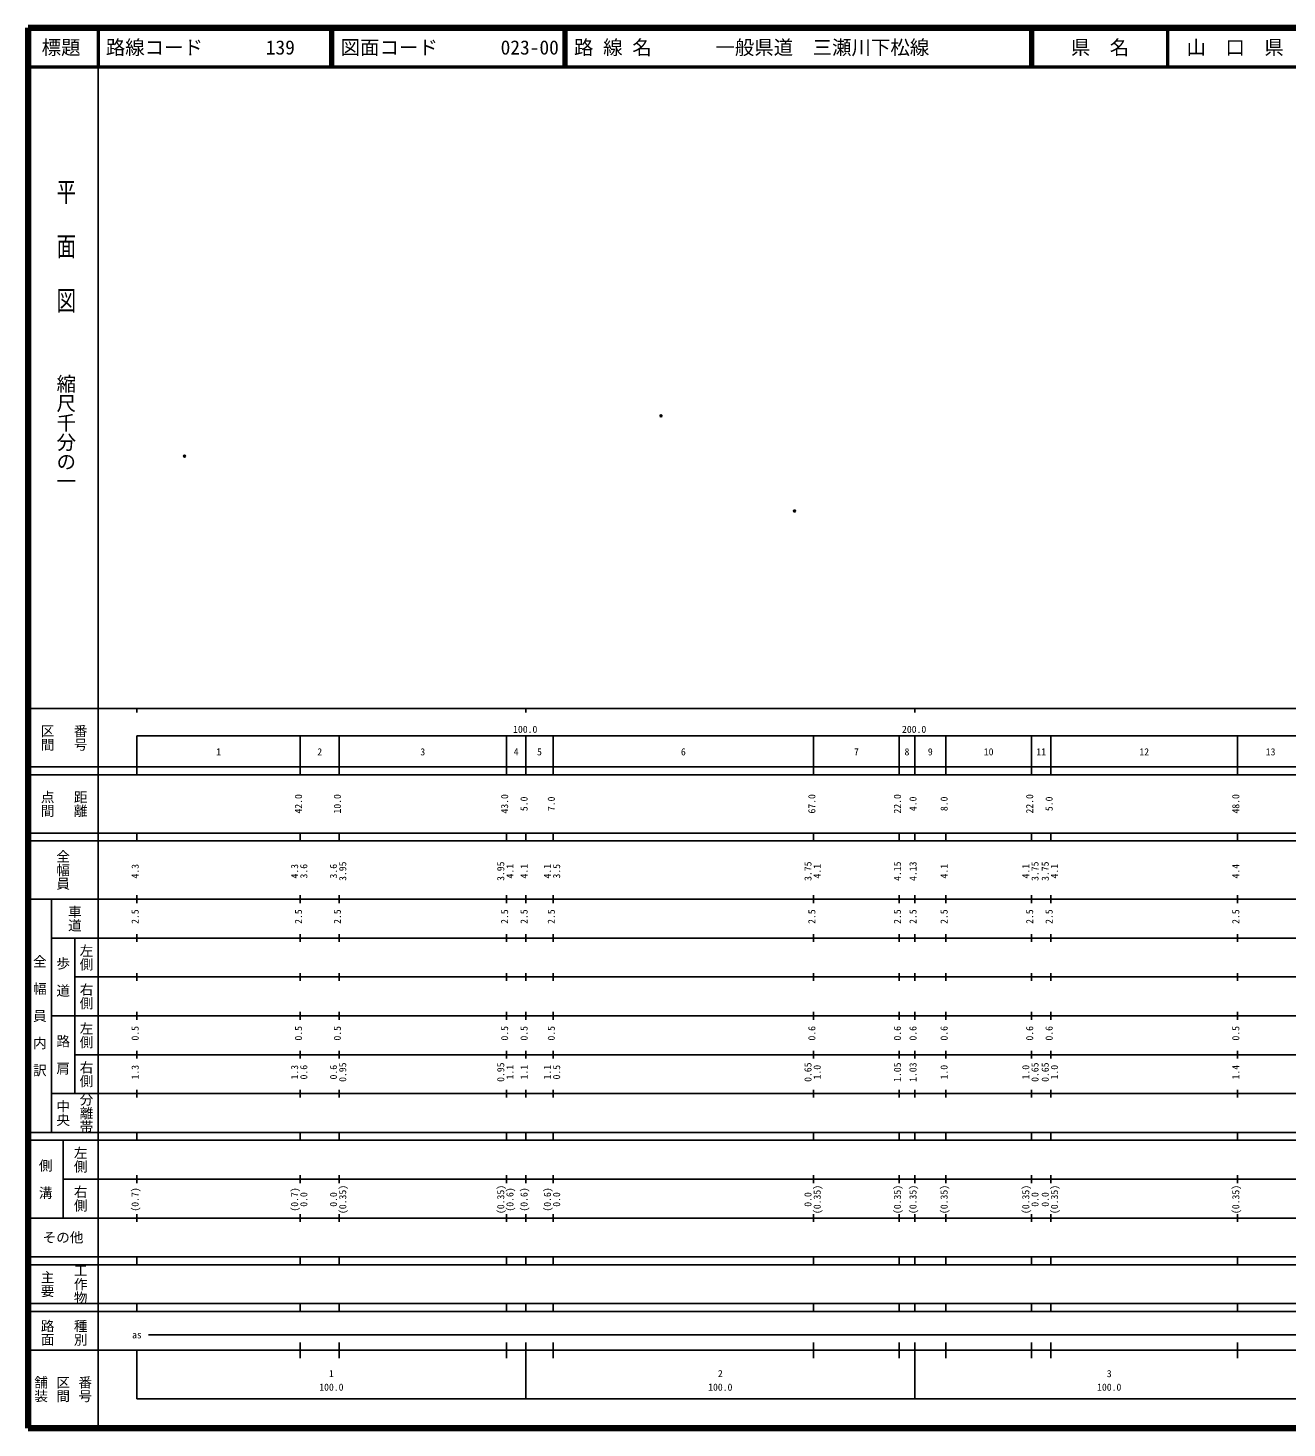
# Model space of a CAD drawing. Units: millimetres on the paper. Extents: x 40 to 680, y 20 to 380.
# Drawn here: x 40 to 363.7, y 20 to 380 of the extents above; entities that cross this region are included whole.
import ezdxf
from ezdxf.enums import TextEntityAlignment as Align

# ---------------------------------------------------------------- set-up
doc = ezdxf.new("R2010")
doc.units = ezdxf.units.MM
doc.header["$PDMODE"] = 32
doc.header["$PDSIZE"] = 0.5
doc.layers.add('M-OTRS', color=6, linetype='Continuous')
doc.layers.add('M-TTL-TXT', color=7, linetype='Continuous')
for name, color, linetype, lineweight in [('M-TTL', 2, 'Continuous', 140), ('M-TTL-BAND', 7, 'Continuous', 25), ('M-TTL-LINE', 7, 'Continuous', 50)]:
    doc.layers.add(name, color=color, linetype=linetype, lineweight=lineweight)
doc.styles.add('@ＭＳ ゴシック', font='')
doc.styles.add('ＭＳ ゴシック', font='')
doc.styles.get('@ＭＳ ゴシック').set_extended_font_data('@MS Gothic')
doc.styles.get('ＭＳ ゴシック').set_extended_font_data('MS Gothic')

msp = doc.modelspace()

# ---------------------------------------------------------------- linework, layer by layer
at = {"layer": 'M-OTRS'}
for p in [(202.755, 280.283), (80.253, 269.931), (237.088, 255.797)]:
    msp.add_point(p, dxfattribs=at)
at = {"layer": 'M-TTL'}
for p, q in [((40, 380), (40, 20)), ((680, 380), (40, 380)), ((40, 20), (680, 20))]:
    msp.add_line(p, q, dxfattribs=at)
at = {"layer": 'M-TTL-BAND'}
for p, q in [((58, 370), (58, 20)), ((40, 205), (579, 205)), ((68, 205), (68, 204)), ((168, 205), (168, 204)), ((268, 205), (268, 204)), ((68, 198), (579, 198)), ((68, 198), (68, 188)), ((110, 188), (110, 198)), ((120, 188), (120, 198)), ((163, 188), (163, 198)), ((168, 188), (168, 198)), ((175, 188), (175, 198)), ((242, 188), (242, 198)), ((264, 188), (264, 198)), ((268, 188), (268, 198)), ((276, 188), (276, 198)), ((298, 188), (298, 198)), ((303, 188), (303, 198)), ((351, 188), (351, 198)), ((40, 190), (579, 190)), ((40, 188), (579, 188)), ((40, 173), (579, 173)), ((68, 171), (68, 173)), ((110, 171), (110, 173)), ((120, 171), (120, 173)), ((163, 171), (163, 173)), ((168, 171), (168, 173)), ((175, 171), (175, 173)), ((242, 171), (242, 173)), ((264, 171), (264, 173)), ((268, 171), (268, 173)), ((276, 171), (276, 173)), ((298, 171), (298, 173)), ((303, 171), (303, 173)), ((351, 171), (351, 173)), ((40, 171), (579, 171)), ((40, 156), (579, 156)), ((46, 96), (46, 156)), ((68, 155), (68, 157)), ((110, 155), (110, 157)), ((120, 155), (120, 157)), ((163, 155), (163, 157)), ((168, 155), (168, 157)), ((175, 155), (175, 157)), ((242, 155), (242, 157)), ((264, 155), (264, 157)), ((268, 155), (268, 157)), ((276, 155), (276, 157)), ((298, 155), (298, 157)), ((303, 155), (303, 157)), ((351, 155), (351, 157)), ((46, 146), (579, 146)), ((52, 146), (52, 106)), ((68, 145), (68, 147)), ((110, 145), (110, 147)), ((120, 145), (120, 147)), ((163, 145), (163, 147)), ((168, 145), (168, 147)), ((175, 145), (175, 147)), ((242, 145), (242, 147)), ((264, 145), (264, 147)), ((268, 145), (268, 147)), ((276, 145), (276, 147)), ((298, 145), (298, 147)), ((303, 145), (303, 147)), ((351, 145), (351, 147)), ((68, 135), (68, 137)), ((110, 135), (110, 137)), ((120, 135), (120, 137)), ((163, 135), (163, 137)), ((168, 135), (168, 137)), ((175, 135), (175, 137)), ((242, 135), (242, 137)), ((264, 135), (264, 137)), ((268, 135), (268, 137)), ((276, 135), (276, 137)), ((298, 135), (298, 137)), ((303, 135), (303, 137)), ((351, 135), (351, 137)), ((52, 136), (579, 136)), ((46, 126), (579, 126)), ((68, 125), (68, 127)), ((110, 125), (110, 127)), ((120, 125), (120, 127)), ((163, 125), (163, 127)), ((168, 125), (168, 127)), ((175, 125), (175, 127)), ((242, 125), (242, 127)), ((264, 125), (264, 127)), ((268, 125), (268, 127)), ((276, 125), (276, 127)), ((298, 125), (298, 127)), ((303, 125), (303, 127)), ((351, 125), (351, 127)), ((52, 116), (579, 116)), ((68, 115), (68, 117)), ((110, 115), (110, 117)), ((120, 115), (120, 117)), ((163, 115), (163, 117)), ((168, 115), (168, 117)), ((175, 115), (175, 117)), ((242, 115), (242, 117)), ((264, 115), (264, 117)), ((268, 115), (268, 117)), ((276, 115), (276, 117)), ((298, 115), (298, 117)), ((303, 115), (303, 117)), ((351, 115), (351, 117)), ((46, 106), (579, 106)), ((68, 105), (68, 107)), ((110, 105), (110, 107)), ((120, 105), (120, 107)), ((163, 105), (163, 107)), ((168, 105), (168, 107)), ((175, 105), (175, 107)), ((242, 105), (242, 107)), ((264, 105), (264, 107)), ((268, 105), (268, 107)), ((276, 105), (276, 107)), ((298, 105), (298, 107)), ((303, 105), (303, 107)), ((351, 105), (351, 107)), ((40, 96), (579, 96)), ((40, 94), (579, 94)), ((49, 94), (49, 74)), ((68, 94), (68, 96)), ((110, 94), (110, 96)), ((120, 94), (120, 96)), ((163, 94), (163, 96)), ((168, 94), (168, 96)), ((175, 94), (175, 96)), ((242, 94), (242, 96)), ((264, 94), (264, 96)), ((268, 94), (268, 96)), ((276, 94), (276, 96)), ((298, 94), (298, 96)), ((303, 94), (303, 96)), ((351, 94), (351, 96)), ((49, 84), (579, 84)), ((68, 83), (68, 85)), ((110, 83), (110, 85)), ((120, 83), (120, 85)), ((163, 83), (163, 85)), ((168, 83), (168, 85)), ((175, 83), (175, 85)), ((242, 83), (242, 85)), ((264, 83), (264, 85)), ((268, 83), (268, 85)), ((276, 83), (276, 85)), ((298, 83), (298, 85)), ((303, 83), (303, 85)), ((351, 83), (351, 85)), ((40, 74), (579, 74)), ((68, 73), (68, 75)), ((110, 73), (110, 75)), ((120, 73), (120, 75)), ((163, 73), (163, 75)), ((168, 73), (168, 75)), ((175, 73), (175, 75)), ((242, 73), (242, 75)), ((264, 73), (264, 75)), ((268, 73), (268, 75)), ((276, 73), (276, 75)), ((298, 73), (298, 75)), ((303, 73), (303, 75)), ((351, 73), (351, 75)), ((40, 64), (579, 64)), ((40, 62), (579, 62)), ((68, 62), (68, 64)), ((110, 62), (110, 64)), ((120, 62), (120, 64)), ((163, 62), (163, 64)), ((168, 62), (168, 64)), ((175, 62), (175, 64)), ((242, 62), (242, 64)), ((264, 62), (264, 64)), ((268, 62), (268, 64)), ((276, 62), (276, 64)), ((298, 62), (298, 64)), ((303, 62), (303, 64)), ((351, 62), (351, 64)), ((40, 52), (579, 52)), ((68, 50), (68, 52)), ((110, 50), (110, 52)), ((120, 50), (120, 52)), ((163, 50), (163, 52)), ((168, 50), (168, 52)), ((175, 50), (175, 52)), ((242, 50), (242, 52)), ((264, 50), (264, 52)), ((268, 50), (268, 52)), ((276, 50), (276, 52)), ((298, 50), (298, 52)), ((303, 50), (303, 52)), ((351, 50), (351, 52)), ((40, 50), (579, 50)), ((71, 44), (565, 44)), ((40, 40), (579, 40)), ((68, 40), (68, 27.5)), ((110, 38), (110, 42)), ((120, 38), (120, 42)), ((163, 38), (163, 42)), ((168, 27.5), (168, 42)), ((175, 38), (175, 42)), ((242, 38), (242, 42)), ((264, 38), (264, 42)), ((268, 27.5), (268, 42)), ((276, 38), (276, 42)), ((298, 38), (298, 42)), ((303, 38), (303, 42)), ((351, 38), (351, 42)), ((68, 27.5), (579, 27.5))]:
    msp.add_line(p, q, dxfattribs=at)
at = {"layer": 'M-TTL-LINE'}
for p, q in [((58, 380), (58, 370)), ((117.75, 380), (117.75, 370)), ((118.25, 380), (118.25, 370)), ((177.75, 380), (177.75, 370)), ((178.25, 380), (178.25, 370)), ((297.75, 380), (297.75, 370)), ((298.25, 380), (298.25, 370)), ((333, 380), (333, 370)), ((40, 370), (680, 370))]:
    msp.add_line(p, q, dxfattribs=at)

# ---------------------------------------------------------------- texts
at = {"layer": 'M-TTL-BAND', "style": '@ＭＳ ゴシック', "width": 1.4}
msp.add_text('平  面  図', height=3.666, rotation=270, dxfattribs=at).set_placement((49.777, 306.475), align=Align.MIDDLE_RIGHT)
at = {"layer": 'M-TTL-BAND', "style": '@ＭＳ ゴシック'}
msp.add_text('縮尺千分の一', height=3.666, rotation=270, dxfattribs=at).set_placement((49.777, 261.03), align=Align.MIDDLE_RIGHT)
for s, p in [('区間', (45, 197.5)), ('番号', (53.5, 197.5)), ('点間', (45, 180.5)), ('距離', (53.5, 180.5)), ('全幅員', (49, 163.5)), ('車道', (52, 151)), ('左側', (55, 141)), ('全\u3000幅\u3000員\u3000内\u3000訳', (43, 126)), ('歩\u3000道', (49, 136)), ('右側', (55, 131)), ('左側', (55, 121)), ('路\u3000肩', (49, 116)), ('右側', (55, 111)), ('分離帯', (55, 101)), ('中央', (49, 101)), ('左側', (53.5, 89)), ('側\u3000溝', (44.5, 84)), ('右側', (53.5, 79)), ('工作物', (53.5, 57)), ('主要', (45, 57)), ('路面', (45, 44.5)), ('種別', (53.5, 44.5)), ('舗装', (43.333, 30)), ('区間', (49, 30)), ('番号', (54.667, 30))]:
    msp.add_text(s, height=2.566, rotation=270, dxfattribs=at).set_placement(p, align=Align.MIDDLE_CENTER)
at = {"layer": 'M-TTL-BAND', "style": 'ＭＳ ゴシック'}
for s, p in [('100.0', (167.844, 198.195)), ('200.0', (267.844, 198.195)), ('1', (89, 192.405)), ('2', (115, 192.405)), ('3', (141.5, 192.405)), ('4', (165.5, 192.405)), ('5', (171.5, 192.405)), ('6', (208.5, 192.405)), ('7', (253, 192.405)), ('8', (266, 192.405)), ('9', (272, 192.405)), ('10', (287, 192.405)), ('11', (300.5, 192.405)), ('12', (327, 192.405)), ('13', (359.5, 192.405)), ('as', (68, 42.5)), ('1', (118, 32.523)), ('2', (218, 32.523)), ('3', (318, 32.523)), ('100.0', (118, 29.033)), ('100.0', (218, 29.033)), ('100.0', (318, 29.033))]:
    msp.add_text(s, height=1.833, dxfattribs=at).set_placement(p, align=Align.BOTTOM_CENTER)
for s, p in [('42.0', (111, 180.5)), ('10.0', (121, 180.5)), ('43.0', (164, 180.5)), ('5.0', (169, 180.5)), ('7.0', (176, 180.5)), ('67.0', (243, 180.5)), ('22.0', (265, 180.5)), ('4.0', (269, 180.5)), ('8.0', (277, 180.5)), ('22.0', (299, 180.5)), ('5.0', (304, 180.5)), ('48.0', (352, 180.5)), ('4.3', (69, 163.174)), ('4.3', (110, 163.174)), ('3.6', (112.37, 163.174)), ('3.6', (120, 163.174)), ('3.95', (122.37, 163.174)), ('3.95', (163, 163.174)), ('4.1', (165.37, 163.174)), ('4.1', (169, 163.174)), ('4.1', (175, 163.174)), ('3.5', (177.37, 163.174)), ('3.75', (242, 163.174)), ('4.1', (244.37, 163.174)), ('4.15', (265, 163.174)), ('4.13', (269, 163.174)), ('4.1', (277, 163.174)), ('4.1', (298, 163.174)), ('3.75', (300.37, 163.174)), ('3.75', (303, 163.174)), ('4.1', (305.37, 163.174)), ('4.4', (352, 163.174)), ('2.5', (69, 151.5)), ('2.5', (111, 151.5)), ('2.5', (121, 151.5)), ('2.5', (164, 151.5)), ('2.5', (169, 151.5)), ('2.5', (176, 151.5)), ('2.5', (243, 151.5)), ('2.5', (265, 151.5)), ('2.5', (269, 151.5)), ('2.5', (277, 151.5)), ('2.5', (299, 151.5)), ('2.5', (304, 151.5)), ('2.5', (352, 151.5)), ('0.5', (69, 121.5)), ('0.5', (111, 121.5)), ('0.5', (121, 121.5)), ('0.5', (164, 121.5)), ('0.5', (169, 121.5)), ('0.5', (176, 121.5)), ('0.6', (243, 121.5)), ('0.6', (265, 121.5)), ('0.6', (269, 121.5)), ('0.6', (277, 121.5)), ('0.6', (299, 121.5)), ('0.6', (304, 121.5)), ('0.5', (352, 121.5)), ('1.3', (69, 111.5)), ('1.3', (110, 111.5)), ('0.6', (112.37, 111.5)), ('0.6', (120, 111.5)), ('0.95', (122.37, 111.5)), ('0.95', (163, 111.5)), ('1.1', (165.37, 111.5)), ('1.1', (169, 111.5)), ('1.1', (175, 111.5)), ('0.5', (177.37, 111.5)), ('0.65', (242, 111.5)), ('1.0', (244.37, 111.5)), ('1.05', (265, 111.5)), ('1.03', (269, 111.5)), ('1.0', (277, 111.5)), ('1.0', (298, 111.5)), ('0.65', (300.37, 111.5)), ('0.65', (303, 111.5)), ('1.0', (305.37, 111.5)), ('1.4', (352, 111.5)), ('(0.7)', (69, 78.764)), ('(0.7)', (110, 78.764)), ('0.0', (112.37, 78.764)), ('0.0', (120, 78.764)), ('(0.35)', (122.37, 78.764)), ('(0.35)', (163, 78.764)), ('(0.6)', (165.37, 78.764)), ('(0.6)', (169, 78.764)), ('(0.6)', (175, 78.764)), ('0.0', (177.37, 78.764)), ('0.0', (242, 78.764)), ('(0.35)', (244.37, 78.764)), ('(0.35)', (265, 78.764)), ('(0.35)', (269, 78.764)), ('(0.35)', (277, 78.764)), ('(0.35)', (298, 78.764)), ('0.0', (300.37, 78.764)), ('0.0', (303, 78.764)), ('(0.35)', (305.37, 78.764)), ('(0.35)', (352, 78.764))]:
    msp.add_text(s, height=1.833, rotation=90, dxfattribs=at).set_placement(p, align=Align.BOTTOM_CENTER)
msp.add_text('その他', height=2.566, dxfattribs=at).set_placement((49, 69), align=Align.MIDDLE_CENTER)
at = {"layer": 'M-TTL-TXT', "style": 'ＭＳ ゴシック'}
for s, p in [('標題', (48.5, 375)), ('県\u3000名', (315.625, 375)), ('山\u3000口\u3000県', (350.375, 375))]:
    msp.add_text(s, height=3.666, dxfattribs=at).set_placement(p, align=Align.MIDDLE_CENTER)
for s, p in [('路線コード', (60, 375)), ('139', (101.142, 375)), ('図面コード', (120.38, 375)), ('023-00', (161.521, 375)), ('路 線 名', (180.38, 375)), ('一般県道\u3000三瀬川下松線', (216.734, 375))]:
    msp.add_text(s, height=3.666, dxfattribs=at).set_placement(p, align=Align.MIDDLE_LEFT)

doc.saveas('drawing.dxf')
